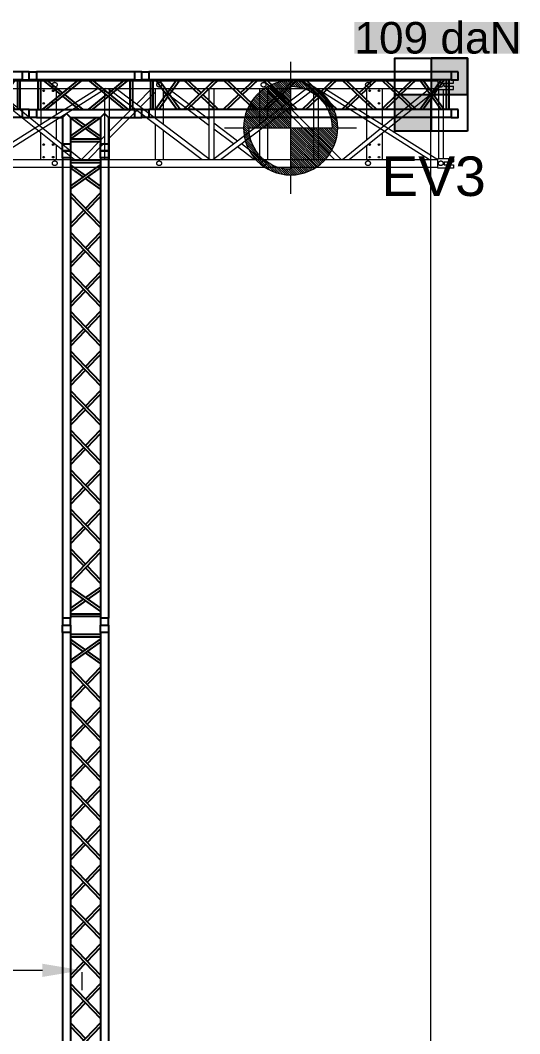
# Model space of a CAD drawing. Header units: millimetres. Extents: x -30921 to 91963, y -65754 to 26853.
# Drawn here: x 15595 to 18752, y -21787 to -15378 of the extents above; entities that cross this region are included whole.
import ezdxf
from ezdxf.enums import TextEntityAlignment as Align

# ---------------------------------------------------------------- set-up
doc = ezdxf.new("R2010")
doc.units = ezdxf.units.MM
doc.header["$LTSCALE"] = 0.1
doc.header["$MEASUREMENT"] = 0
doc.linetypes.add('CACHE2', pattern=[4.7624999999999975, 3.174999999999999, -1.587499999999999])
doc.layers.get('0').update_dxf_attribs({"linetype": 'CONTINUOUS'})
doc.layers.get('Defpoints').update_dxf_attribs({"linetype": 'CONTINUOUS'})
for name, color, linetype in [('BORN IN 90-Charges', 7, 'CONTINUOUS'), ("BORN IN 90-Points d'accroche", 1, 'CONTINUOUS'), ('BORN IN 90-Poutres', 7, 'CONTINUOUS')]:
    doc.layers.add(name, color=color, linetype=linetype)
for name, color, linetype, lineweight in [('BORN IN 90-Cotation', 6, 'CONTINUOUS', 9), ('PRE RIG DEPLACEMENT DE POINTS', 5, 'CONTINUOUS', 0), ('PRE RIG STACCO C500 ALU 3m Qte18', 202, 'CONTINUOUS', 0)]:
    doc.layers.add(name, color=color, linetype=linetype, lineweight=lineweight)
doc.styles.get("Standard").update_dxf_attribs({"font": 'ARIALUNI.TTF'})
doc.dimstyles.new('1-100', dxfattribs={"dimscale": 100, "dimtxt": 2.5, "dimasz": 2.5, "dimexe": 1.25, "dimexo": 0.625, "dimtad": 1, "dimlfac": 0.001, "dimzin": 1, "dimtxsty": 'STANDARD', "dimcen": 2.5, "dimclrd": 256, "dimclre": 256, "dimclrt": 7, "dimadec": 0, "dimazin": 0, "dimtfac": 1, "dimtmove": 0, "dimatfit": 0, "dimfxl": 1, "dimlwd": -1, "dimlwe": -1, "dimarcsym": 0})

# ---------------------------------------------------------------- blocks, each defined once
blk = doc.blocks.new('*D62')
at = {"layer": 'BORN IN 90-Cotation', "transparency": 16777216}
for p, q in [((0, -62.5), (0, -7123.067114038929)), ((250, -6998.067114038929), (15735.20927764674, -6998.067114038929)), ((15985.20927764674, -7009.123401879357), (15985.20927764674, -7123.067114038929))]:
    blk.add_line(p, q, dxfattribs=at)
for points in [[(250, -6956.400447372264), (250, -7039.733780705596), (0, -6998.067114038929)], [(15735.20927764674, -7039.733780705596), (15735.20927764674, -6956.400447372264), (15985.20927764674, -6998.067114038929)]]:
    blk.add_solid(points, dxfattribs=at)
at = {"layer": 'Defpoints', "color": 0, "transparency": 16777216}
for p in [(0, 0), (15985.20927764674, -6946.623401879357), (15985.20927764674, -6998.067114038929)]:
    blk.add_point(p, dxfattribs=at)
at = {"layer": 'BORN IN 90-Cotation', "color": 7, "transparency": 16777216, "insert": (7701.913164133928, -6635.089624270853), "char_height": 500, "attachment_point": 5}
blk.add_mtext('15,99', dxfattribs=at)
blk = doc.blocks.new('C300A - Angle 3D d')
for p, q in [((-24.99999999999989, 666), (-25, 45)), ((25, 666), (25, 45)), ((214.0000000000001, 654), (25, 654)), ((214.0000000000001, 45), (214.0000000000001, 666)), ((264.0000000000001, 499.9999999999999), (264.0000000000001, 666.0000000000001)), ((214.0000000000001, 638), (25, 638)), ((214.0000000000001, 628.2047635390413), (25, 398.4788221164472)), ((25, 628.2047635390413), (119.5, 513.3417928277443)), ((214.0000000000001, 603.0211778835528), (25, 373.2952364609587)), ((25, 603.0211778835528), (109.140487139997, 500.75)), ((119.5, 488.1582071722557), (214.0000000000001, 373.2952364609587)), ((129.859512860003, 500.75), (214.0000000000001, 398.4788221164472)), ((239.0000000000001, 475), (264.0000000000001, 500)), ((239.0000000000001, 475), (264.0000000000001, 450)), ((264.0000000000001, 500), (430.0000000000001, 500)), ((264.0000000000001, 449.9999999999999), (430.0000000000001, 450)), ((264.0000000000001, 261), (264.0000000000001, 450)), ((402.0000000000001, 261), (266.7306336046057, 450)), ((382.2761799928896, 450), (324.5126815663019, 369.2662214973425)), ((402.0000000000001, 450), (334.3653168023029, 355.5)), ((402.0000000000001, 450), (402.0000000000001, 261)), ((418.0000000000001, 450), (418.0000000000001, 261)), ((382.2761799928895, 261), (264.0000000000001, 426.3099825631611)), ((214.0000000000001, 107.9788221164473), (25, 337.7047635390414)), ((119.5, 222.8417928277444), (214.0000000000001, 337.7047635390414)), ((314.6632092815925, 355.5), (264.0000000000001, 284.690017436839)), ((324.5126815663019, 341.7337785026575), (266.7306336046057, 261.0000000000001)), ((214.0000000000001, 82.7952364609588), (25, 312.5211778835529)), ((129.859512860003, 210.2500000000001), (214.0000000000001, 312.5211778835529)), ((239.0000000000001, 236), (264.0000000000001, 261)), ((264.0000000000001, 261), (430.0000000000001, 261)), ((25, 107.9788221164473), (109.140487139997, 210.2500000000001)), ((25, 82.7952364609588), (119.5, 197.6582071722558)), ((239.0000000000001, 236), (264.0000000000001, 211)), ((264.0000000000001, 211), (430.0000000000001, 211)), ((264.0000000000001, 44.99999999999988), (264.0000000000001, 211)), ((214.0000000000001, 73), (25, 73)), ((214.0000000000001, 57), (25, 57))]:
    blk.add_line(p, q)
for points in [[(-25, 711), (-25, 666), (25, 666), (25, 711)], [(214.0000000000001, 711), (214.0000000000001, 666), (264.0000000000001, 666.0000000000001), (264.0000000000001, 711.0000000000001)], [(475, 450), (430.0000000000001, 450), (430.0000000000001, 500), (475, 500)], [(475, 211), (430.0000000000001, 211), (430.0000000000001, 261), (475, 261)], [(-25, 0), (-25, 45), (25, 45), (25, 0)], [(214.0000000000001, 0), (214.0000000000001, 45), (264.0000000000001, 44.99999999999988), (264.0000000000001, -1.137e-13)]]:
    blk.add_lwpolyline(points, close=True)
blk = doc.blocks.new('C300A - Poutre lg2000mm')
for p, q in [((45, 264), (1955, 264)), ((45, 214), (1955, 214)), ((57, 214), (57, 25)), ((73, 214), (73, 25)), ((222.4002219752422, 214), (87.9650755317275, 25)), ((155.1826487534848, 119.5), (87.9650755317275, 214)), ((242.0349244682725, 214), (107.5997780247578, 25)), ((164.9999999999999, 133.3020408701007), (107.5997780247578, 214)), ((462.27237859357, 25), (264.5736338236954, 214)), ((485.4263661763044, 25), (287.72762140643, 214)), ((462.27237859357, 214), (375, 130.567606064547)), ((485.4263661763044, 214), (386.5769937913672, 119.5)), ((712.27237859357, 25), (514.5736338236954, 214)), ((735.4263661763044, 25), (537.7276214064299, 214)), ((712.27237859357, 214), (625, 130.567606064547)), ((735.4263661763044, 214), (636.576993791367, 119.5)), ((962.2723785935701, 25), (764.5736338236954, 214)), ((985.4263661763043, 25), (787.7276214064299, 214)), ((962.2723785935701, 214), (875, 130.567606064547)), ((985.4263661763043, 214), (886.5769937913672, 119.5)), ((1212.27237859357, 25), (1014.573633823695, 214)), ((1235.426366176304, 25), (1037.72762140643, 214)), ((1212.27237859357, 214), (1125, 130.567606064547)), ((1235.426366176304, 214), (1136.576993791367, 119.5)), ((1462.27237859357, 25), (1264.573633823695, 214)), ((1485.426366176304, 25), (1287.72762140643, 214)), ((1462.27237859357, 214), (1375, 130.567606064547)), ((1485.426366176304, 214), (1386.576993791367, 119.5)), ((1514.573633823696, 25), (1712.27237859357, 214)), ((1514.573633823696, 214), (1613.423006208632, 119.4999999999999)), ((1537.72762140643, 25), (1735.426366176304, 214)), ((1537.72762140643, 214), (1625, 130.567606064547)), ((1757.965075531727, 214), (1892.400221975242, 25)), ((1777.599778024758, 214), (1912.034924468272, 25)), ((1835, 133.3020408701008), (1892.400221975242, 214)), ((1844.817351246515, 119.5), (1912.034924468272, 214)), ((1927, 214), (1927, 25)), ((1943, 214), (1943, 25)), ((222.4002219752422, 25), (165, 105.6979591298993)), ((242.0349244682725, 25), (174.8173512465151, 119.5)), ((363.4230062086327, 119.5), (264.5736338236954, 25)), ((375, 108.4323939354529), (287.72762140643, 25)), ((613.4230062086327, 119.5), (514.5736338236954, 25)), ((625, 108.4323939354529), (537.7276214064299, 25)), ((863.4230062086327, 119.5), (764.5736338236954, 25)), ((875, 108.4323939354529), (787.7276214064299, 25)), ((1113.423006208632, 119.5), (1014.573633823695, 25)), ((1125, 108.4323939354529), (1037.72762140643, 25)), ((1363.423006208632, 119.5), (1264.573633823695, 25)), ((1375, 108.4323939354529), (1287.72762140643, 25)), ((1625, 108.4323939354529), (1712.27237859357, 25)), ((1636.576993791367, 119.5), (1735.426366176304, 25)), ((1757.965075531727, 25), (1825.182648753485, 119.5)), ((1777.599778024758, 25), (1835, 105.6979591298993)), ((45, 25), (1955, 25)), ((45, -25), (1955, -25))]:
    blk.add_line(p, q)
for points in [[(0, 214), (45, 214), (45, 264), (0, 264)], [(2000, 214), (1955, 214), (1955, 264), (2000, 264)], [(0, -25), (45, -25), (45, 25), (0, 25)], [(2000, -25), (1955, -25), (1955, 25), (2000, 25)]]:
    blk.add_lwpolyline(points, close=True)
blk = doc.blocks.new('C300A - Poutre lg3000mm')
for p, q in [((45, 264), (2955, 264)), ((45, 214), (2955, 214)), ((57, 214), (57, 25)), ((73, 214), (73, 25)), ((222.4002219752422, 214), (87.9650755317275, 25)), ((155.1826487534848, 119.5), (87.9650755317275, 214)), ((242.0349244682725, 214), (107.5997780247578, 25)), ((164.9999999999999, 133.3020408701007), (107.5997780247578, 214)), ((462.27237859357, 25), (264.5736338236954, 214)), ((485.4263661763044, 25), (287.72762140643, 214)), ((462.27237859357, 214), (375, 130.567606064547)), ((485.4263661763044, 214), (386.5769937913672, 119.5)), ((712.27237859357, 25), (514.5736338236954, 214)), ((735.4263661763044, 25), (537.7276214064299, 214)), ((712.27237859357, 214), (625, 130.567606064547)), ((735.4263661763044, 214), (636.576993791367, 119.5)), ((962.2723785935701, 25), (764.5736338236954, 214)), ((985.4263661763043, 25), (787.7276214064299, 214)), ((962.2723785935701, 214), (875, 130.567606064547)), ((985.4263661763043, 214), (886.5769937913672, 119.5)), ((1212.27237859357, 25), (1014.573633823695, 214)), ((1235.426366176304, 25), (1037.72762140643, 214)), ((1212.27237859357, 214), (1125, 130.567606064547)), ((1235.426366176304, 214), (1136.576993791367, 119.5)), ((1462.27237859357, 25), (1264.573633823695, 214)), ((1485.426366176304, 25), (1287.72762140643, 214)), ((1462.27237859357, 214), (1375, 130.567606064547)), ((1485.426366176304, 214), (1386.576993791367, 119.5)), ((1712.27237859357, 25), (1514.573633823695, 214)), ((1735.426366176304, 25), (1537.72762140643, 214)), ((1712.27237859357, 214), (1625, 130.567606064547)), ((1735.426366176304, 214), (1636.576993791367, 119.5)), ((1962.27237859357, 25), (1764.573633823695, 214)), ((1985.426366176304, 25), (1787.72762140643, 214)), ((1962.27237859357, 214), (1875, 130.567606064547)), ((1985.426366176304, 214), (1886.576993791367, 119.5)), ((2212.27237859357, 25), (2014.573633823696, 214)), ((2235.426366176304, 25), (2037.72762140643, 214)), ((2212.27237859357, 214), (2125, 130.567606064547)), ((2235.426366176304, 214), (2136.576993791368, 119.5)), ((2462.27237859357, 25), (2264.573633823696, 214)), ((2485.426366176304, 25), (2287.72762140643, 214)), ((2462.27237859357, 214), (2375, 130.567606064547)), ((2485.426366176304, 214), (2386.576993791368, 119.5)), ((2514.573633823696, 25), (2712.27237859357, 214)), ((2514.573633823696, 214), (2613.423006208633, 119.4999999999999)), ((2537.72762140643, 25), (2735.426366176304, 214)), ((2537.72762140643, 214), (2625, 130.567606064547)), ((2757.965075531727, 214), (2892.400221975242, 25)), ((2777.599778024758, 214), (2912.034924468273, 25)), ((2835, 133.3020408701008), (2892.400221975242, 214)), ((2844.817351246515, 119.5), (2912.034924468273, 214)), ((2927, 214), (2927, 25)), ((2943, 214), (2943, 25)), ((222.4002219752422, 25), (165, 105.6979591298993)), ((242.0349244682725, 25), (174.8173512465151, 119.5)), ((363.4230062086327, 119.5), (264.5736338236954, 25)), ((375, 108.4323939354529), (287.72762140643, 25)), ((613.4230062086327, 119.5), (514.5736338236954, 25)), ((625, 108.4323939354529), (537.7276214064299, 25)), ((863.4230062086327, 119.5), (764.5736338236954, 25)), ((875, 108.4323939354529), (787.7276214064299, 25)), ((1113.423006208632, 119.5), (1014.573633823695, 25)), ((1125, 108.4323939354529), (1037.72762140643, 25)), ((1363.423006208632, 119.5), (1264.573633823695, 25)), ((1375, 108.4323939354529), (1287.72762140643, 25)), ((1613.423006208632, 119.5), (1514.573633823695, 25)), ((1625, 108.4323939354529), (1537.72762140643, 25)), ((1863.423006208632, 119.5), (1764.573633823695, 25)), ((1875, 108.4323939354529), (1787.72762140643, 25)), ((2113.423006208633, 119.5), (2014.573633823696, 25)), ((2125, 108.4323939354529), (2037.72762140643, 25)), ((2363.423006208633, 119.5), (2264.573633823696, 25)), ((2375, 108.4323939354529), (2287.72762140643, 25)), ((2625, 108.4323939354529), (2712.27237859357, 25)), ((2636.576993791368, 119.5), (2735.426366176304, 25)), ((2757.965075531727, 25), (2825.182648753484, 119.5)), ((2777.599778024758, 25), (2835, 105.6979591298993)), ((45, 25), (2955, 25)), ((45, -25), (2955, -25))]:
    blk.add_line(p, q)
for points in [[(0, 214), (45, 214), (45, 264), (0, 264)], [(3000, 214), (2955, 214), (2955, 264), (3000, 264)], [(0, -25), (45, -25), (45, 25), (0, 25)], [(3000, -25), (2955, -25), (2955, 25), (3000, 25)]]:
    blk.add_lwpolyline(points, close=True)
blk = doc.blocks.new('Point video V2015')
h = blk.add_hatch(color=256)
h.paths.add_polyline_path([(230, -2.274e-13), (0, 0), (-2.274e-13, -230), (229.9999999999999, -230.0000000000002)])
h.paths.add_polyline_path([(0, 0), (-230, 1.137e-13), (-229.9999999999999, 230.0000000000001), (1.137e-13, 230)])
for points in [[(-229.9999999999999, -230), (230.0000000000001, -230), (230.0000000000001, 230), (-229.9999999999999, 230)], [(0, 0), (-230, 1.137e-13), (-229.9999999999999, 230.0000000000001), (1.137e-13, 230)], [(230, -2.274e-13), (0, 0), (-2.274e-13, -230), (229.9999999999999, -230.0000000000002)]]:
    blk.add_lwpolyline(points, close=True)
at = {"color": 7, "lineweight": 0, "flags": 8}
blk.add_attdef('NUMEROTATION', text='', height=250, dxfattribs=at).set_placement((2.04701407865059, 277.0193179652501), align=Align.CENTER)
at = {"lineweight": 0, "flags": 9}
blk.add_attdef('CHARGE', text='', height=250, dxfattribs=at).set_placement((0, -115), align=Align.CENTER)
blk = doc.blocks.new('*D72')
at = {"layer": 'BORN IN 90-Cotation', "transparency": 16777216}
for p, q in [((18188.02713852932, -1495.69336835735), (18188.02713852932, -10021.84070417807)), ((0, -2549.327482362219), (0, -10021.84070417807)), ((250, -9896.840704178067), (17938.02713852932, -9896.840704178067))]:
    blk.add_line(p, q, dxfattribs=at)
for points in [[(250, -9855.174037511402), (250, -9938.507370844734), (0, -9896.840704178067)], [(17938.02713852932, -9938.507370844734), (17938.02713852932, -9855.174037511402), (18188.02713852932, -9896.840704178067)]]:
    blk.add_solid(points, dxfattribs=at)
at = {"layer": 'Defpoints', "color": 0, "transparency": 16777216}
for p in [(18188.02713852932, -1433.19336835735), (0, -2486.827482362219), (18188.02713852932, -9896.840704178067)]:
    blk.add_point(p, dxfattribs=at)
at = {"layer": 'BORN IN 90-Cotation', "color": 7, "transparency": 16777216, "insert": (11001.44811877179, -9533.863214409992), "char_height": 500, "attachment_point": 5}
blk.add_mtext('18,19', dxfattribs=at)
blk = doc.blocks.new('stacco_500_carre_300')
at = {"color": 0}
for p, q in [((-0.1279999999995652, 2.274e-13), (-0.0679999999998472, 2.274e-13)), ((-0.1279999999997926, 0), (-0.1, 0)), ((-0.1279999999997926, -0.0199999999997545), (-0.1279999999997926, 2.274e-13)), ((-0.0999999999997726, 0), (-0.0999999999997726, -0.0199999999999818)), ((-0.0679999999998472, 0), (-0.0679999999998472, 0.0199999999999818)), ((-0.0679999999998472, 0.0199999999999818), (-0.0284999999999854, 0.0199999999999818)), ((-0.0284999999999855, 0.0199999999999818), (-0.0284999999999855, -0.0399999999999636)), ((-0.0284999999999855, 0.0149999999994179), (2.831499999934158, 0.0149999999994179)), ((2.930999999933965, 0.0199999999999818), (2.831499999934158, 0.0199999999999818)), ((2.831499999934158, 0.0199999999999818), (2.831499999934158, -0.0399999999999636)), ((2.870999999934019, -0.0199999999999818), (2.870999999934019, 0)), ((2.870999999934019, 0), (2.930999999933965, 0)), ((2.899999999934016, 0.0199999999999818), (2.899999999934016, 0)), ((2.930999999933965, 0), (2.930999999933965, 0.0199999999999818)), ((-0.0679999999998472, -0.0199999999997545), (-0.1279999999995652, -0.0199999999997545)), ((-0.0679999999998472, -0.0399999999999636), (-0.0679999999998472, -0.0199999999999818)), ((-0.0284999999999854, -0.0399999999999636), (-0.0679999999998472, -0.0399999999999636)), ((-0.0650000000003729, -0.0399999999990541), (-0.0650000000003729, -0.4769999999887205)), ((-0.0650000000003729, -0.0399999999990541), (-0.0650000000003729, -0.4769999999887205)), ((-0.0350000000010823, -0.0399999999992815), (-0.0350000000010823, -0.4769999999889479)), ((-0.0284999999999855, -0.0349999999996271), (2.831499999934158, -0.0349999999996271)), ((0.6848651443722247, -0.0349999999993997), (-0.0284999999999855, -0.4819999999886023)), ((0.5322877682438047, -0.4819999999888296), (-0.0284999999999855, -0.0349999999996271)), ((0.7347364652518991, -0.0349999999993997), (0.0237659268098924, -0.4819999999888296)), ((0.5744164570824069, -0.4819999999888296), (0.023765926809888, -0.0349999999996271)), ((0.319999962350721, -0.0349999999993997), (0.3210831099496149, -0.2629485767778215)), ((0.4199999623483564, -0.0349999999993997), (0.4199999623483564, -0.2009665282154669)), ((0.7249999999833108, -0.0400727624823958), (0.7249999999830834, -0.4819999999888296)), ((0.7482635347134874, -0.0349999999993997), (1.341865144357143, -0.4819999999886023)), ((0.7549999999826014, -0.0400727624821684), (0.754999999982374, -0.4819999999886023)), ((0.7981348555931618, -0.0349999999993997), (1.391736465236817, -0.4819999999888296)), ((0.9271606750469344, -0.1321603519215841), (1.023930039637662, -0.0349999999993997)), ((0.9513556052868352, -0.1503798675717007), (1.04509607203272, -0.0562606514654363)), ((1.045100603597575, -0.0349999999993997), (1.045060971131533, -0.2209428476094217)), ((1.094999999974788, -0.0347991975997957), (1.094935660414876, -0.258499999994001)), ((1.094999999974561, -0.047603065512476), (1.384999999967703, -0.2659818533861653)), ((1.128134855585358, -0.0349999999993997), (1.384999999967703, -0.2284272375115961)), ((1.384999999967703, -0.0349999999993997), (1.384999999967703, -0.4769272375058336)), ((1.408263534697653, -0.4819999999886023), (2.001865144341763, -0.0349999999993997)), ((1.414999999966994, -0.0349999999991724), (1.414999999966994, -0.4769272375056062)), ((1.458134855577327, -0.4819999999888296), (2.051736465221438, -0.0349999999993997)), ((1.705100603581968, -0.0349999999993997), (1.705044958437383, -0.2585145945361091)), ((1.754999999959181, -0.0347991975997957), (1.754999999958954, -0.2208969344815159)), ((1.754999999958954, -0.0559996595707162), (1.84875748465447, -0.1502947073697669)), ((1.776428228904023, -0.0349999999993997), (1.872981640717853, -0.1320531837886847)), ((2.044999999952096, -0.0400727624823958), (2.044999999951869, -0.4819999999888296)), ((2.068263534682273, -0.0349999999993997), (2.77923407312428, -0.4819999999888296)), ((2.074999999951387, -0.0400727624823958), (2.07499999995116, -0.4819999999888296)), ((2.118134855561947, -0.0349999999993997), (2.831499999934158, -0.4819999999886023)), ((2.228583542851765, -0.4819999999888296), (2.779234073124284, -0.0349999999996271)), ((2.270712231690367, -0.4819999999888296), (2.831499999934158, -0.0349999999996271)), ((2.379999962302008, -0.0349999999991724), (2.379910008052825, -0.3591581498052599)), ((2.479999962299643, -0.0349999999993997), (2.479853145414081, -0.261655418806398)), ((2.831499999934158, -0.0399999999999636), (2.930999999933965, -0.0399999999999636)), ((2.83499999993578, -0.0399999999992815), (2.83499999993578, -0.4769999999889479)), ((2.864999999935071, -0.0399999999992815), (2.864999999935071, -0.4769999999889479)), ((2.864999999935071, -0.0399999999992815), (2.864999999935071, -0.4769999999889479)), ((2.870999999934019, -0.0199999999999818), (2.930999999933965, -0.0199999999999818)), ((2.899999999934016, -0.0199999999999818), (2.899999999934016, -0.0399999999999636)), ((2.930999999933965, -0.0399999999999636), (2.930999999933965, -0.0199999999999818)), ((0.754999999982374, -0.3050166256730336), (0.9057872518128532, -0.153620132421338)), ((0.754999999982374, -0.3475288288570937), (0.929982182052754, -0.1718396480716819)), ((1.870110331904243, -0.1717699822090708), (2.044999999951869, -0.3476623886842844)), ((1.894341257767564, -0.1535233607637565), (2.044999999951869, -0.3049619305666056)), ((0.4199999623483564, -0.2321924173725165), (0.4189621413633797, -0.3558072964417418)), ((1.414999999966767, -0.2510181466018366), (1.564999999963674, -0.3639726920539488)), ((0.3207053759197325, -0.3133491578658603), (0.3199999623504937, -0.4819999999888296)), ((1.04505296790262, -0.2584914368101181), (1.045005328557181, -0.4819999999888296)), ((1.094999999974788, -0.2961030655067134), (1.094999999974561, -0.4820106560155182)), ((1.414999999966994, -0.2885727624764058), (1.540064339523496, -0.3827499999908923)), ((1.705044958437611, -0.2960692104109057), (1.705005328541574, -0.4819999999888296)), ((1.754999999958954, -0.258499999994001), (1.754999999958954, -0.481999999990876)), ((2.479999962299416, -0.3151782166376003), (2.479999962299416, -0.4819999999888296)), ((0.5787288324045221, -0.4819999999888296), (0.7249999999830834, -0.3351378377935816)), ((0.6210699603243484, -0.4819999999886023), (0.7249999999830834, -0.3776500409778691)), ((1.58993566040317, -0.3827499999911197), (1.705008013514088, -0.4694029689246691)), ((2.07499999995116, -0.3351172141437928), (2.221126418028006, -0.4819999999888296)), ((2.07499999995116, -0.3778343951441911), (2.178571771003362, -0.4819999999888296)), ((0.419999962348129, -0.3924961768377967), (0.419999962348129, -0.4819999999888296)), ((1.564999999963447, -0.401527307928518), (1.671865144349339, -0.4819999999886023)), ((2.379999962301781, -0.3948875158219415), (2.379999962301781, -0.4819999999886023)), ((-0.0679999999998472, -0.4969999999882475), (-0.1279999999995652, -0.4969999999877928)), ((-0.1279999999997926, -0.4969999999877928), (-0.1279999999997926, -0.5169999999877746)), ((-0.0999999999997726, -0.516999999988002), (-0.0999999999997726, -0.4969999999880202)), ((-0.0284999999999854, -0.4769999999880384), (-0.0679999999998472, -0.4769999999880384)), ((-0.0679999999998472, -0.4769999999880384), (-0.0679999999998472, -0.4969999999880202)), ((-0.0284999999999855, -0.5369999999879838), (-0.0284999999999855, -0.4769999999880384)), ((-0.0284999999999855, -0.4819999999888296), (2.831499999934158, -0.4819999999888296)), ((2.831499999934158, -0.5369999999879838), (2.831499999934158, -0.4769999999880384)), ((2.831499999934158, -0.4769999999880384), (2.930999999933965, -0.4769999999880384)), ((2.870999999934019, -0.4969999999880202), (2.870999999934019, -0.516999999988002)), ((2.870999999934019, -0.4969999999880202), (2.930999999933965, -0.4969999999880202)), ((2.899999999934016, -0.4969999999880202), (2.899999999934016, -0.4769999999880384)), ((2.930999999933965, -0.4769999999880384), (2.930999999933965, -0.4969999999880202)), ((-0.1279999999995652, -0.5169999999877746), (-0.0679999999998472, -0.5169999999882294)), ((-0.1279999999997926, -0.5169999999875472), (-0.1, -0.516999999988002)), ((-0.0679999999998472, -0.516999999988002), (-0.0679999999998472, -0.5369999999879838)), ((-0.0679999999998472, -0.5369999999879838), (-0.0284999999999854, -0.5369999999879838)), ((-0.0284999999999855, -0.5319999999876474), (2.831499999934158, -0.5319999999876474)), ((2.930999999933965, -0.5369999999879838), (2.831499999934158, -0.5369999999879838)), ((2.870999999934019, -0.516999999988002), (2.930999999933965, -0.516999999988002)), ((2.899999999934016, -0.5369999999879838), (2.899999999934016, -0.516999999988002)), ((2.930999999933965, -0.516999999988002), (2.930999999933965, -0.5369999999879838))]:
    blk.add_line(p, q, dxfattribs=at)
at = {"color": 0, "linetype": 'CACHE2'}
for centre in [(-0.050000000000955, -0.0099999999999909), (0.4099999999905322, -0.0099999999999909), (1.069999999974925, -0.0099999999999909), (1.729999999959318, -0.0099999999997635), (2.389999999943711, -0.0099999999997635), (2.849999999935198, -0.0099999999999909), (-0.050000000000955, -0.5069999999882385), (0.4099999999905322, -0.5069999999882385), (1.069999999974925, -0.5069999999882385), (1.729999999959318, -0.5069999999880112), (2.389999999943711, -0.5069999999880112), (2.849999999935198, -0.5069999999882385)]:
    blk.add_circle(centre, 0.0149999999996453, dxfattribs=at)
at = {"color": 0}
for centre in [(0.3399999623500207, -0.0484999999989668), (0.3999999623486019, -0.0484999999989668), (2.399999962301308, -0.0484999999989668), (2.459999962299889, -0.0484999999989668), (0.3399999623500207, -0.1284999999970751), (0.3999999623486019, -0.1284999999970751), (2.399999962301308, -0.1284999999970751), (2.459999962299889, -0.1284999999970751), (0.3399999623500207, -0.3884999999909269), (0.3999999623486019, -0.3884999999909269), (2.399999962301308, -0.3884999999909269), (2.459999962299889, -0.3884999999909269), (0.3399999623500207, -0.4684999999890352), (0.3999999623486019, -0.4684999999890352), (2.399999962301308, -0.4684999999890352), (2.459999962299889, -0.4684999999890352)]:
    blk.add_circle(centre, 0.0049999999998818, dxfattribs=at)
blk = doc.blocks.new('DEPLACEMENT POINT RIG')
h = blk.add_hatch()
h.set_pattern_fill('ANSI31', color=5, scale=3, style=0)
h.set_pattern_definition([(44.99999999999999, (0, 0), (-6.735192090801864, 6.735192090801863), [])])
h.paths.add_polyline_path([(297.7324687500001, 0, 1), (-297.73246875, 0, 1)])
h.paths.add_polyline_path([(-262.4273890607028, -1.3241284833e-05, -0.4142135623730951), (-1.32412848188e-05, 262.4273890607028), (0, -7.1e-15), (262.4273890607028, 1.3241284833e-05, -0.4142135623730951), (1.32412848188e-05, -262.4273890607028), (0, -7.1e-15)], flags=16)
at = {"color": 5}
for p, q in [((-2.1031739904e-05, 416.82545625008), (-1.502267136e-05, 297.7324687499997)), ((-1.32412848296e-05, 262.4273890607028), (1.32412848296e-05, -262.4273890607028)), ((262.4273890607028, 1.32412848295e-05), (-262.4273890607028, -1.32412848296e-05)), ((416.82545625008, 2.1031739904e-05), (297.7324687499997, 1.502267136e-05)), ((-297.7324687499997, -1.502267136e-05), (-416.8254562498072, -2.1031739904e-05)), ((1.502267136e-05, -297.7324687499997), (2.1031739904e-05, -416.82545625008))]:
    blk.add_line(p, q, dxfattribs=at)
blk.add_circle((0, 0), 297.73246875, dxfattribs=at)
for start, end in [(90.0000028909701, 180.0000028909701), (270.0000028909701, 2.8909701103e-06)]:
    blk.add_arc((0, 0), 262.4273890607031, start, end, dxfattribs=at)
blk = doc.blocks.new('*U88')
at = {"layer": "BORN IN 90-Points d'accroche"}
ref = blk.add_blockref('Point video V2015', (18192.6593120274, -1460.797450097536), dxfattribs=dict(at, xscale=-1))
ref.add_attrib('NUMEROTATION', 'EV3', dxfattribs={"layer": '0', "color": 7, "lineweight": 0, "height": 250}).set_placement((18207.49497189144, -2101.657018475609), align=Align.CENTER)
at = {"layer": 'BORN IN 90-Poutres'}
for name, p, rotation in [('C300A - Poutre lg2000mm', (15651.84448977583, -1341.297450097538), 180), ('C300A - Angle 3D d', (15651.84448977583, -1341.297450097538), 270), ('C300A - Poutre lg2000mm', (18362.84448977583, -1341.29745009754), 180)]:
    blk.add_blockref(name, p, dxfattribs=dict(at, rotation=rotation))
at = {"layer": 'BORN IN 90-Poutres', "xscale": -1, "rotation": 90.00000000000003}
for p in [(16126.84448977583, -1816.297450097538), (16126.84448977583, -4816.297450097538)]:
    blk.add_blockref('C300A - Poutre lg3000mm', p, dxfattribs=at)
at = {"layer": 'BORN IN 90-Charges', "insert": (17707.27765955031, -1001.106419685297), "char_height": 200, "attachment_point": 1, "bg_fill": 1, "box_fill_scale": 1, "bg_fill_color": 2, "bg_fill_transparency": 0}
blk.add_mtext_dynamic_manual_height_columns('109 daN', width=1044.799126904458, gutter_width=12.5, heights=[0], dxfattribs=at)
at = {"layer": 'BORN IN 90-Cotation'}
for base, p1, p2, picture, middle in [((15985.20927764674, -6998.067114038929), (0, 0), (15985.20927764674, -6946.623401879357), '*D62', (7701.913164133928, -6998.067114038929)), ((18188.02713852932, -9896.840704178067), (0, -2486.827482362219), (18188.02713852932, -1433.19336835735), '*D72', (11001.44811877179, -9896.840704178067))]:
    dim = blk.add_linear_dim(base=base, p1=p1, p2=p2, dimstyle='1-100', override={"dimtxt": 5}, dxfattribs=at)
    dim.commit()
    dim.dimension.update_dxf_attribs({"geometry": picture, "text_midpoint": middle, "dimtype": 128})

msp = doc.modelspace()

# ---------------------------------------------------------------- block references
at = {"linetype": 'Continuous'}
msp.add_blockref('*U88', (-0.12850000000617, -14387.951951312), dxfattribs=at)
at = {"layer": 'PRE RIG DEPLACEMENT DE POINTS', "linetype": 'Continuous', "xscale": -1}
msp.add_blockref('DEPLACEMENT POINT RIG', (17303.58609970956, -16058.58037612102, -8000), dxfattribs=at)
at = {"layer": 'PRE RIG STACCO C500 ALU 3m Qte18', "linetype": 'Continuous', "xscale": 1000.000000022022, "yscale": 1000.000000022022, "zscale": 1000.000000022022}
msp.add_blockref('stacco_500_carre_300', (15402.89814098527, -15775.81941773062), dxfattribs=at)

doc.saveas('drawing.dxf')
